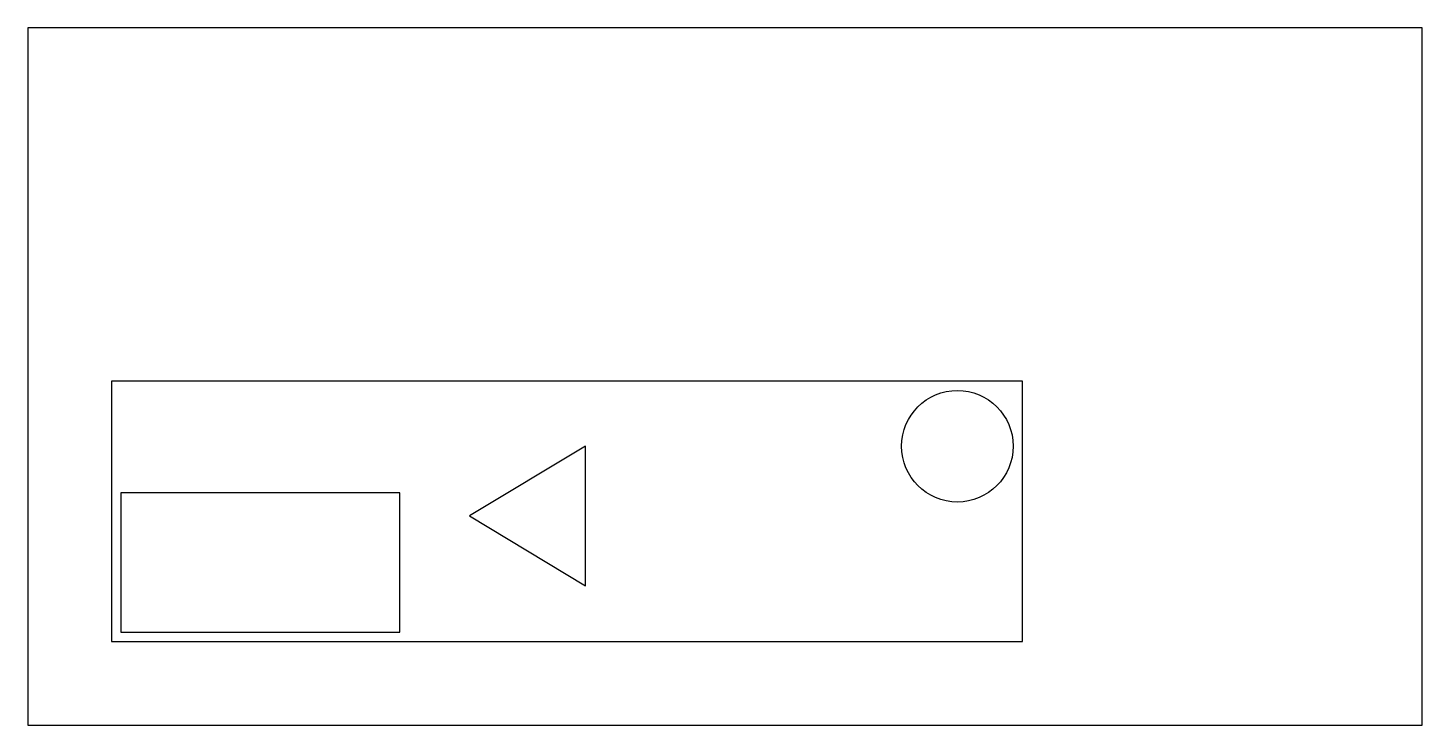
# Model space of a CAD drawing. Header units: millimetres. Extents: x 0 to 300, y 0 to 150.
import ezdxf

# ---------------------------------------------------------------- set-up
doc = ezdxf.new("R2010")
doc.units = ezdxf.units.MM
for name, color, linetype in [('BIN_BOUNDARY', 5, 'Continuous'), ('CUT', 7, 'Continuous'), ('OUT_SHAPE', 1, 'Continuous')]:
    doc.layers.add(name, color=color, linetype=linetype)

msp = doc.modelspace()

# ---------------------------------------------------------------- linework, layer by layer
at = {"layer": 'BIN_BOUNDARY'}
msp.add_lwpolyline([(0, 0), (300, 0), (300, 150), (0, 150)], close=True, dxfattribs=at)
at = {"layer": 'CUT'}
for points in [[(120, 30), (120, 60), (95, 45)], [(20, 20), (80, 20), (80, 50), (20, 50)]]:
    msp.add_lwpolyline(points, close=True, dxfattribs=at)
msp.add_circle((200, 60), 12, dxfattribs=at)
at = {"layer": 'OUT_SHAPE'}
msp.add_lwpolyline([(18, 18), (214, 18), (214, 74), (18, 74)], close=True, dxfattribs=at)

doc.saveas('drawing.dxf')
